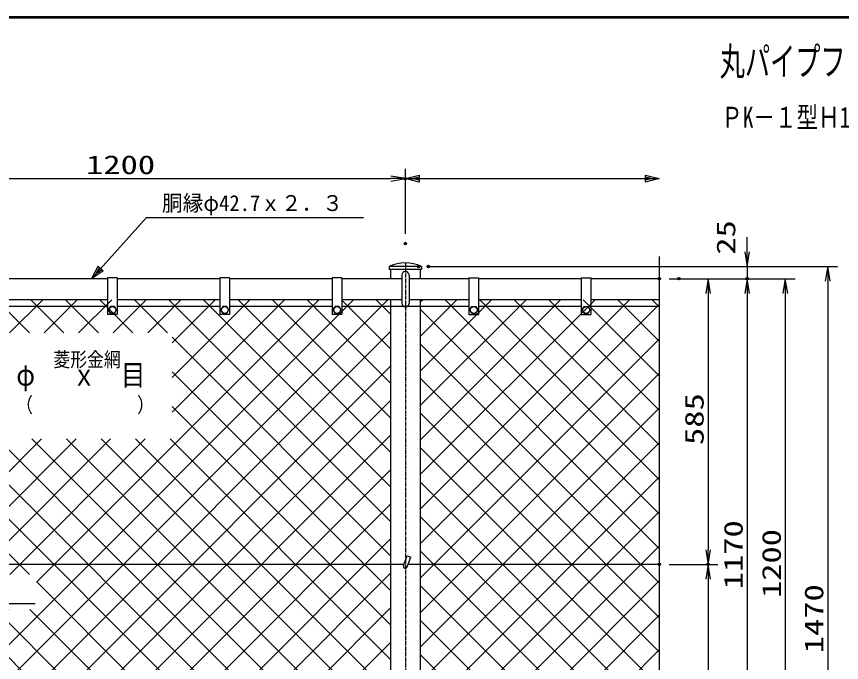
# Model space of a CAD drawing. Units: millimetres, scale not verified. Extents: x -2950 to 2950, y -2100 to 2100.
# Drawn here: x -1595 to 95, y 627 to 1950 of the extents above; entities that cross this region are included whole.
import ezdxf
from ezdxf.enums import TextEntityAlignment as Align

# ---------------------------------------------------------------- set-up
doc = ezdxf.new("R2010")
doc.units = ezdxf.units.MM
doc.header["$LTSCALE"] = 10
doc.header["$PDMODE"] = 32
doc.header["$PDSIZE"] = 5
doc.linetypes.add('USER1', pattern=[1.125, 0.75, -0.125, 0.125, -0.125])
doc.layers.add('0-0_10', color=4, linetype='Continuous')
doc.layers.add('0-5_DEFPOINTS', color=7, linetype='Continuous')
for name, color, linetype, lineweight in [('0-1_1', 7, 'Continuous', 25), ('0-2_0', 7, 'Continuous', 25), ('0-3_2', 7, 'Continuous', 25), ('0-4_EXTCNT-L', 2, 'Continuous', 25), ('0-6_WAKU', 7, 'Continuous', 25)]:
    doc.layers.add(name, color=color, linetype=linetype, lineweight=lineweight)
doc.styles.add('ＭＳ ゴシック', font='')
doc.styles.get('ＭＳ ゴシック').set_extended_font_data('MS Gothic')

# ---------------------------------------------------------------- blocks, each defined once
blk = doc.blocks.new('C60')
at = {"layer": '0-1_1', "color": 4}
blk.add_line((34816.5, 35106.8), (34824.6, 35099.4), dxfattribs=at)
blk = doc.blocks.new('C61')
at = {"layer": '0-1_1', "color": 4}
for points in [[(14698.2, 37722.4), (15824.6, 38972.4), (20269.6, 38972.4)], [(14911.6, 37907), (14791.9, 37826.4), (14859.6, 37953.9)]]:
    blk.add_lwpolyline(points, dxfattribs=at)
blk.add_lwpolyline([(14937.6, 37883.6), (14698.2, 37722.4), (14833.6, 37977.3)], close=True, dxfattribs=at)
blk = doc.blocks.new('DARROWS')
at = {"layer": '0-2_0', "color": 2}
blk.add_line((0, 0), (-9.991, 0), dxfattribs=at)
blk.add_lwpolyline([(-10, -1.667), (0, 0), (-10, 1.667)], dxfattribs=at)
blk = doc.blocks.new('X78')
at = {"layer": '0-2_0', "color": 4}
for p, q in [((14237.6, 23430), (24869.9, 34062.3)), ((14237.6, 30501.1), (17798.8, 34062.3)), ((14237.6, 31208.2), (17091.7, 34062.3)), ((14237.6, 31915.3), (16384.6, 34062.3)), ((14237.6, 32622.4), (15677.5, 34062.3)), ((14237.6, 33329.5), (14970.4, 34062.3)), ((14237.6, 34036.6), (14263.3, 34062.3)), ((14647, 23132.3), (25577, 34062.3)), ((17477.4, 31313), (14728.1, 34062.3)), ((17477.4, 32020.1), (15435.2, 34062.3)), ((17477.4, 32727.2), (16142.3, 34062.3)), ((17527.3, 33384.4), (16849.4, 34062.3)), ((18234.4, 33384.4), (17556.5, 34062.3)), ((17828, 33384.4), (18505.9, 34062.3)), ((18941.5, 33384.4), (18263.6, 34062.3)), ((18379.4, 28278.9), (24162.8, 34062.3)), ((18535.1, 33384.4), (19213, 34062.3)), ((19648.6, 33384.4), (18970.7, 34062.3)), ((19242.3, 33384.4), (19920.1, 34062.3)), ((20355.7, 33384.4), (19677.8, 34062.3)), ((19949.4, 33384.4), (20627.2, 34062.3)), ((21062.8, 33384.4), (20384.9, 34062.3)), ((20656.5, 33384.4), (21334.4, 34062.3)), ((25631.6, 29522.7), (21092.1, 34062.3)), ((21154.9, 31761.5), (23455.7, 34062.3)), ((21154.9, 32468.6), (22748.6, 34062.3)), ((21154.9, 33175.7), (22041.5, 34062.3)), ((25631.6, 30229.8), (21799.2, 34062.3)), ((25631.6, 30936.9), (22506.3, 34062.3)), ((25631.6, 31644), (23213.4, 34062.3)), ((25631.6, 32351.1), (23920.5, 34062.3)), ((25631.6, 33058.2), (24627.6, 34062.3)), ((25631.6, 33765.3), (25334.7, 34062.3)), ((22837.6, 25245.6), (14237.6, 33845.6)), ((15354.1, 23132.3), (25631.6, 33409.8)), ((25631.6, 28815.6), (21154.9, 33292.3)), ((22130.5, 25245.6), (14237.6, 33138.5)), ((14237.6, 29794), (17477.4, 33033.7)), ((16061.2, 23132.3), (25631.6, 32702.7)), ((25631.6, 28108.5), (21154.9, 32585.2)), ((18232.7, 28436.4), (14237.6, 32431.4)), ((14237.6, 29086.9), (17477.4, 32326.6)), ((16768.3, 23132.3), (25631.6, 31995.6)), ((25631.6, 27401.4), (21154.9, 31878.1)), ((17525.6, 28436.4), (14237.6, 31724.3)), ((14237.6, 28379.8), (17477.4, 31619.5)), ((17475.4, 23132.3), (25631.6, 31288.5)), ((14237.6, 26965.6), (18483, 31211)), ((14237.6, 27672.7), (17775.9, 31211)), ((16415.6, 28436.4), (19190.2, 31211)), ((17122.7, 28436.4), (19897.3, 31211)), ((23544.8, 25245.6), (17579.4, 31211)), ((17829.8, 28436.4), (20604.4, 31211)), ((24251.9, 25245.6), (18286.5, 31211)), ((24959, 25245.6), (18993.6, 31211)), ((25631.6, 25280.1), (19700.7, 31211)), ((25631.6, 25987.2), (20407.8, 31211)), ((25631.6, 26694.3), (21114.9, 31211)), ((16818.4, 28436.4), (14237.6, 31017.2)), ((18182.5, 23132.3), (25631.6, 30581.4)), ((16390.3, 28157.4), (14237.6, 30310.1)), ((21003, 25245.6), (25631.6, 29874.3)), ((20708.3, 23132.3), (14237.6, 29603)), ((21710.1, 25245.6), (25631.6, 29167.2)), ((20001.2, 23132.3), (14237.6, 28895.9)), ((14237.6, 26258.4), (16390.3, 28411.1)), ((22417.2, 25245.6), (25631.6, 28460.1)), ((21423.4, 25245.6), (18379.4, 28289.6)), ((19294.1, 23132.3), (14237.6, 28188.8)), ((14237.6, 24137.1), (17820.1, 27719.6)), ((14237.6, 24844.2), (17113, 27719.6)), ((14237.6, 25551.3), (16405.9, 27719.6)), ((21415.4, 23132.3), (16828.1, 27719.6)), ((20669.2, 24585.6), (17535.2, 27719.6)), ((20716.3, 25245.6), (18242.3, 27719.6)), ((23124.3, 25245.6), (25631.6, 27753)), ((18587, 23132.3), (14237.6, 27481.7)), ((23831.4, 25245.6), (25631.6, 27045.8)), ((17879.9, 23132.3), (14237.6, 26774.6)), ((24538.5, 25245.6), (25631.6, 26338.7)), ((17172.8, 23132.3), (14237.6, 26067.5)), ((25079.6, 25079.6), (25631.6, 25631.6)), ((16465.7, 23132.3), (14237.6, 25360.3)), ((25631.6, 24572.9), (25079.6, 25125)), ((18889.6, 23132.3), (20669.2, 24911.8)), ((23839.4, 23132.3), (25631.6, 24924.5)), ((15758.6, 23132.3), (14237.6, 24653.2)), ((19596.7, 23132.3), (21006.7, 24542.3)), ((20303.9, 23132.3), (21713.9, 24542.3)), ((22122.6, 23132.3), (20712.6, 24542.3)), ((21011, 23132.3), (22421, 24542.3)), ((22829.7, 23132.3), (21419.7, 24542.3)), ((21718.1, 23132.3), (23128.1, 24542.3)), ((23536.8, 23132.3), (22126.8, 24542.3)), ((22425.2, 23132.3), (23835.2, 24542.3)), ((24243.9, 23132.3), (22833.9, 24542.3)), ((23132.3, 23132.3), (24542.3, 24542.3)), ((24951, 23132.3), (23541, 24542.3)), ((25631.6, 23158.7), (24248.1, 24542.3)), ((25631.6, 23865.8), (24955.2, 24542.3)), ((24546.5, 23132.3), (25631.6, 24217.4)), ((15051.5, 23132.3), (14237.6, 23946.1)), ((25253.6, 23132.3), (25631.6, 23510.3)), ((14344.4, 23132.3), (14237.6, 23239))]:
    blk.add_line(p, q, dxfattribs=at)
blk = doc.blocks.new('X79')
at = {"layer": '0-2_0', "color": 4}
for p, q in [((26237.6, 29773.2), (30526.7, 34062.3)), ((26237.6, 30480.3), (29819.6, 34062.3)), ((26237.6, 31187.4), (29112.5, 34062.3)), ((26237.6, 31894.5), (28405.4, 34062.3)), ((26237.6, 32601.6), (27698.3, 34062.3)), ((26237.6, 33308.7), (26991.2, 34062.3)), ((26237.6, 34015.8), (26284.1, 34062.3)), ((26237.6, 29066.1), (31134.6, 33963.1)), ((31134.6, 29676.6), (26748.9, 34062.3)), ((31134.6, 30383.7), (27456, 34062.3)), ((31134.6, 31090.8), (28163.1, 34062.3)), ((31134.6, 31797.9), (28870.2, 34062.3)), ((31134.6, 32505), (29577.3, 34062.3)), ((31134.6, 33212.1), (30284.4, 34062.3)), ((31134.6, 33919.2), (30991.5, 34062.3)), ((31134.6, 28969.4), (26237.6, 33866.4)), ((26237.6, 28359), (31134.6, 33256)), ((31134.6, 28262.3), (26237.6, 33159.3)), ((26237.6, 27651.8), (31134.6, 32548.8)), ((31134.6, 27555.2), (26237.6, 32452.2)), ((26237.6, 26944.7), (31134.6, 31841.7)), ((31134.6, 26848.1), (26237.6, 31745.1)), ((26237.6, 26237.6), (31134.6, 31134.6)), ((31134.6, 26141), (26237.6, 31038)), ((26237.6, 25530.5), (31134.6, 30427.5)), ((31134.6, 25433.9), (26237.6, 30330.9)), ((26237.6, 24823.4), (31134.6, 29720.4)), ((31134.6, 24726.8), (26237.6, 29623.8)), ((26237.6, 24116.3), (31134.6, 29013.3)), ((31134.6, 24019.7), (26237.6, 28916.7)), ((26237.6, 23409.2), (31134.6, 28306.2)), ((31134.6, 23312.6), (26237.6, 28209.6)), ((26667.8, 23132.3), (31134.6, 27599.1)), ((30607.8, 23132.3), (26237.6, 27502.5)), ((27374.9, 23132.3), (31134.6, 26892)), ((29900.7, 23132.3), (26237.6, 26795.4)), ((29193.6, 23132.3), (26237.6, 26088.3)), ((28082, 23132.3), (31134.6, 26184.9)), ((28486.5, 23132.3), (26237.6, 25381.2)), ((28789.1, 23132.3), (31134.6, 25477.8)), ((27779.4, 23132.3), (26237.6, 24674.1)), ((29496.2, 23132.3), (31134.6, 24770.7)), ((30203.3, 23132.3), (31134.6, 24063.6)), ((27072.3, 23132.3), (26237.6, 23967)), ((30910.5, 23132.3), (31134.6, 23356.5)), ((26365.2, 23132.3), (26237.6, 23259.8))]:
    blk.add_line(p, q, dxfattribs=at)

msp = doc.modelspace()

# ---------------------------------------------------------------- linework, layer by layer
at = {"layer": '0-1_1', "color": 2}
for p, q in [((-98.13, 1468.23), (-98.13, 1498.23)), ((-98.13, 1438.23), (-98.13, 1413.23)), ((-98.13, 1383.23), (-98.13, 273.23)), ((-98.13, 1383.23), (-98.13, 1353.23)), ((-20.03, 1383.23), (-20.03, 243.23))]:
    msp.add_line(p, q, dxfattribs=at)
at = {"layer": '0-1_1', "color": 4}
msp.add_line((-278.13, 1458.77), (-278.13, 505.09), dxfattribs=at)
at = {"layer": '0-1_1'}
for p, q in [((-765.13, 1438.23), (-831.13, 1438.23)), ((-831.13, 1438.23), (-831.13, 1432.23)), ((-765.13, 1438.23), (-765.13, 1432.23)), ((-765.13, 1432.23), (-831.13, 1432.23)), ((-828.43, 1432.23), (-828.43, 1413.23)), ((-805.63, 1420.61), (-805.63, 1362.95)), ((-790.63, 1420.61), (-790.63, 1362.95)), ((-767.83, 1432.23), (-767.83, 1413.23)), ((-1408.13, 1413.23), (-1618.13, 1413.23)), ((-1408.13, 1415.23), (-1408.13, 1340.23)), ((-1388.13, 1415.23), (-1408.13, 1415.23)), ((-1388.13, 1415.23), (-1388.13, 1340.23)), ((-1178.13, 1413.23), (-1388.13, 1413.23)), ((-1178.13, 1415.23), (-1178.13, 1340.23)), ((-1158.13, 1415.23), (-1178.13, 1415.23)), ((-1158.13, 1415.23), (-1158.13, 1340.23)), ((-948.13, 1413.23), (-1158.13, 1413.23)), ((-948.13, 1415.23), (-948.13, 1340.23)), ((-928.13, 1415.23), (-948.13, 1415.23)), ((-928.13, 1415.23), (-928.13, 1340.23)), ((-805.63, 1413.23), (-928.13, 1413.23)), ((-668.13, 1413.23), (-790.63, 1413.23)), ((-668.13, 1415.23), (-668.13, 1340.23)), ((-668.13, 1415.23), (-648.13, 1415.23)), ((-648.13, 1415.23), (-648.13, 1340.23)), ((-438.13, 1413.23), (-648.13, 1413.23)), ((-438.13, 1415.23), (-438.13, 1340.23)), ((-438.13, 1415.23), (-418.13, 1415.23)), ((-418.13, 1415.23), (-418.13, 1340.23)), ((-278.13, 1413.23), (-418.13, 1413.23)), ((-1408.13, 1370.23), (-1618.13, 1370.23)), ((-1178.13, 1370.23), (-1388.13, 1370.23)), ((-948.13, 1370.23), (-1158.13, 1370.23)), ((-805.63, 1370.23), (-928.13, 1370.23)), ((-828.43, 1370.23), (-828.43, 277.23)), ((-668.13, 1370.23), (-790.63, 1370.23)), ((-767.83, 1370.23), (-767.83, 277.23)), ((-438.13, 1370.23), (-648.13, 1370.23)), ((-278.13, 1370.23), (-418.13, 1370.23)), ((-1408.13, 1356.23), (-1618.13, 1356.23)), ((-1178.13, 1356.23), (-1388.13, 1356.23)), ((-948.13, 1356.23), (-1158.13, 1356.23)), ((-828.43, 1356.23), (-928.13, 1356.23)), ((-668.13, 1356.23), (-828.43, 1356.23)), ((-438.13, 1356.23), (-648.13, 1356.23)), ((-278.13, 1356.23), (-418.13, 1356.23)), ((-1388.13, 1340.23), (-1408.13, 1340.23)), ((-1158.13, 1340.23), (-1178.13, 1340.23)), ((-928.13, 1340.23), (-948.13, 1340.23)), ((-668.13, 1340.23), (-648.13, 1340.23)), ((-438.13, 1340.23), (-418.13, 1340.23)), ((-801.89, 825.83), (-794.71, 845.57)), ((-794.71, 845.57), (-787.19, 842.83)), ((-801.02, 828.23), (-1992.51, 828.23)), ((-794.37, 823.1), (-787.19, 842.83)), ((-278.13, 828.23), (-792.51, 828.23))]:
    msp.add_line(p, q, dxfattribs=at)
at = {"layer": '0-1_1', "color": 4, "linetype": 'USER1'}
msp.add_line((-798.13, 1446.23), (-798.13, -31.77), dxfattribs=at)
at = {"layer": '0-1_1', "color": 1}
for p, q in [((-751.13, 1438.23), (-78.13, 1438.23)), ((-258.13, 1413.23), (-78.13, 1413.23)), ((-218.13, 1413.23), (-78.13, 1413.23)), ((-218.13, 1413.23), (-0.03, 1413.23))]:
    msp.add_line(p, q, dxfattribs=at)
at = {"layer": '0-1_1', "color": 4}
msp.add_lwpolyline([(-770.13, 1611.23), (-798.13, 1618.23), (-770.13, 1625.23)], close=True, dxfattribs=at)
for points in [[(-798.13, 1618.23), (-278.13, 1618.23), (-306.13, 1611.23), (-306.13, 1625.23), (-278.13, 1618.23)], [(-770.13, 1614.73), (-784.13, 1618.23), (-770.13, 1621.73)], [(-306.13, 1621.73), (-292.13, 1618.23), (-306.13, 1614.73)], [(-1795.91, 828.23), (-1755.91, 748.23), (-1556.41, 748.23)]]:
    msp.add_lwpolyline(points, dxfattribs=at)
at = {"layer": '0-1_1'}
for centre, radius, start, end in [((-798.13, 1420.61), 7.5, 0, 180), ((-798.13, 1362.95), 7.5, 180, 0), ((-798.13, 824.47), 4, 159.99965, 339.99972)]:
    msp.add_arc(centre, radius, start, end, dxfattribs=at)
at = {"layer": '0-3_2'}
for p, q in [((-942.13, 1356.16), (-946.13, 1349.23)), ((-934.13, 1356.16), (-942.13, 1356.16)), ((-930.13, 1349.23), (-934.13, 1356.16)), ((-436.13, 1349.23), (-432.13, 1356.16)), ((-432.13, 1356.16), (-424.13, 1356.16)), ((-424.13, 1356.16), (-420.13, 1349.23)), ((-946.13, 1349.23), (-942.13, 1342.3)), ((-942.13, 1342.3), (-934.13, 1342.3)), ((-934.13, 1342.3), (-930.13, 1349.23)), ((-432.13, 1342.3), (-436.13, 1349.23)), ((-424.13, 1342.3), (-432.13, 1342.3)), ((-420.13, 1349.23), (-424.13, 1342.3))]:
    msp.add_line(p, q, dxfattribs=at)
for points in [[(-1390.13, 1349.23), (-1394.13, 1356.16), (-1402.13, 1356.16), (-1406.13, 1349.23), (-1402.13, 1342.3), (-1394.13, 1342.3)], [(-1160.13, 1349.23), (-1164.13, 1356.16), (-1172.13, 1356.16), (-1176.13, 1349.23), (-1172.13, 1342.3), (-1164.13, 1342.3)], [(-666.13, 1349.23), (-662.13, 1356.16), (-654.13, 1356.16), (-650.13, 1349.23), (-654.13, 1342.3), (-662.13, 1342.3)]]:
    msp.add_lwpolyline(points, close=True, dxfattribs=at)
for centre in [(-1398.13, 1349.23), (-1168.13, 1349.23), (-938.13, 1349.23), (-658.13, 1349.23), (-428.13, 1349.23)]:
    msp.add_circle(centre, 6.93, dxfattribs=at)
at = {"layer": '0-4_EXTCNT-L', "color": 1}
for p, q in [((-798.13, 1505.23), (-798.13, 1638.23)), ((-731.13, 1438.23), (86.89, 1438.23)), ((-258.13, 1413.23), (-158.13, 1413.23)), ((-258.13, 828.23), (-158.13, 828.23)), ((-258.13, 828.23), (-158.13, 828.23))]:
    msp.add_line(p, q, dxfattribs=at)
at = {"layer": '0-4_EXTCNT-L'}
for p, q in [((-1968.13, 1618.23), (-828.13, 1618.23)), ((66.89, 1408.23), (66.89, -1.77)), ((-178.13, 1383.23), (-178.13, 858.23)), ((-178.13, 798.23), (-178.13, 273.23))]:
    msp.add_line(p, q, dxfattribs=at)
at = {"layer": '0-4_EXTCNT-L', "color": 7}
msp.add_arc((-798.13, 1367.97), 77.62, 64.84082, 115.15918, dxfattribs=at)
at = {"layer": '0-5_DEFPOINTS'}
for p in [(-798.13, 1618.23), (-798.13, 1485.23), (-771.13, 1438.23), (-751.13, 1438.23), (-278.13, 1413.23), (-238.13, 1413.23), (-98.13, 1413.23), (-278.13, 828.23), (-178.13, 828.23)]:
    msp.add_point(p, dxfattribs=at)
at = {"layer": '0-6_WAKU'}
msp.add_line((-2698.59, 1948.83), (2798.74, 1948.83), dxfattribs=at)
msp.add_lwpolyline([(-2699.92, 1950.16), (2800.08, 1950.16), (2800.08, -1949.84), (-2699.92, -1949.84)], close=True, dxfattribs=at)
msp.add_lwpolyline([(-2697.26, -1947.17), (-2697.26, 1947.49), (2797.41, 1947.49)], dxfattribs=at)

# ---------------------------------------------------------------- block references
at = {"layer": '0-1_1', "xscale": 3, "yscale": 3}
for p, rotation in [((-98.13, 1438.23), 270), ((-98.13, 1413.23), 90), ((-98.13, 1413.23), 90), ((-20.03, 1413.23), 90)]:
    msp.add_blockref('DARROWS', p, dxfattribs=dict(at, rotation=rotation))
at = {"layer": '0-2_0', "xscale": 0.1, "yscale": 0.1}
for name, p in [('C61', (-2910.59, -2359.01)), ('C60', (-3760.59, -2659.01))]:
    msp.add_blockref(name, p, dxfattribs=at)
at = {"layer": '0-4_EXTCNT-L'}
for name, p, xscale, yscale in [('DARROWS', (-798.13, 1618.23), 3, 3), ('X78', (-3391.6, -2036), 0.1, 0.1), ('X79', (-3391.6, -2036), 0.1, 0.1)]:
    msp.add_blockref(name, p, dxfattribs=dict(at, xscale=xscale, yscale=yscale))
at = {"layer": '0-4_EXTCNT-L', "xscale": 3, "yscale": 3}
for p, rotation in [((66.89, 1438.23), 90), ((-178.13, 1413.23), 90), ((-178.13, 828.23), 270), ((-178.13, 828.23), 90)]:
    msp.add_blockref('DARROWS', p, dxfattribs=dict(at, rotation=rotation))

# ---------------------------------------------------------------- texts
at = {"layer": '0-0_10', "style": 'ＭＳ ゴシック'}
for s, height, width, p in [('丸パイプフェンス', 58.14, 0.65, (-154.28, 1811.7)), ('ＰK－１型Ｈ1200(寒冷地）', 43.1, 0.75, (-151.32, 1709.27))]:
    msp.add_text(s, height=height, dxfattribs=dict(at, width=width)).set_placement(p, align=Align.BOTTOM_LEFT)
at = {"layer": '0-1_1', "color": 4, "style": 'ＭＳ ゴシック'}
for s, height, width, p in [('胴縁φ42.7ｘ２．３', 32.68, 0.95, (-1296.63, 1541.94)), ('菱形金網', 29.71, 0.85, (-1518.98, 1223.98)), ('φ   ｘ  目', 43.45, 0.85, (-1594.98, 1181.34)), ('（\u3000\u3000\u3000\u3000\u3000\u3000）', 30.65, 0.85, (-1596.37, 1130.32))]:
    msp.add_text(s, height=height, dxfattribs=dict(at, width=width)).set_placement(p, align=Align.BOTTOM_LEFT)
at = {"layer": '0-1_1', "color": 3, "style": 'ＭＳ ゴシック', "width": 1.35}
for s, p in [('25', (-110.91, 1462.28)), ('1170', (-95.73, 777.23)), ('1200', (-17.63, 759.23))]:
    msp.add_text(s, height=38.49, rotation=90, dxfattribs=at).set_placement(p, align=Align.BOTTOM_LEFT)
at = {"layer": '0-4_EXTCNT-L', "color": 3, "style": 'ＭＳ ゴシック', "width": 1.35}
msp.add_text('1200', height=38.49, dxfattribs=at).set_placement((-1452.13, 1615.83), align=Align.BOTTOM_LEFT)
for s, p in [('585', (-175.73, 1072.73)), ('1470', (69.29, 646.23))]:
    msp.add_text(s, height=38.49, rotation=90, dxfattribs=at).set_placement(p, align=Align.BOTTOM_LEFT)

doc.saveas('drawing.dxf')
